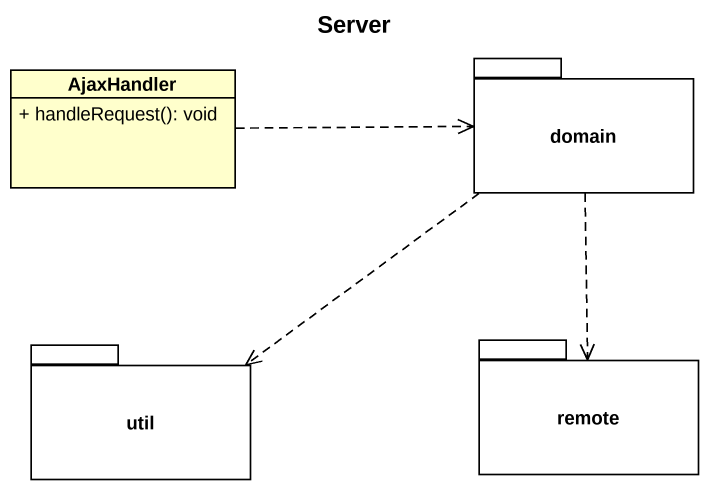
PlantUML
@startuml
title Server
hide circle
hide empty members
skinparam classAttributeIconSize 0
class AjaxHandler {
  + handleRequest(): void
}
package domain {
}
package util {
}
package remote {
}
AjaxHandler .right.> domain
domain ..> util
domain ..> remote
@enduml
